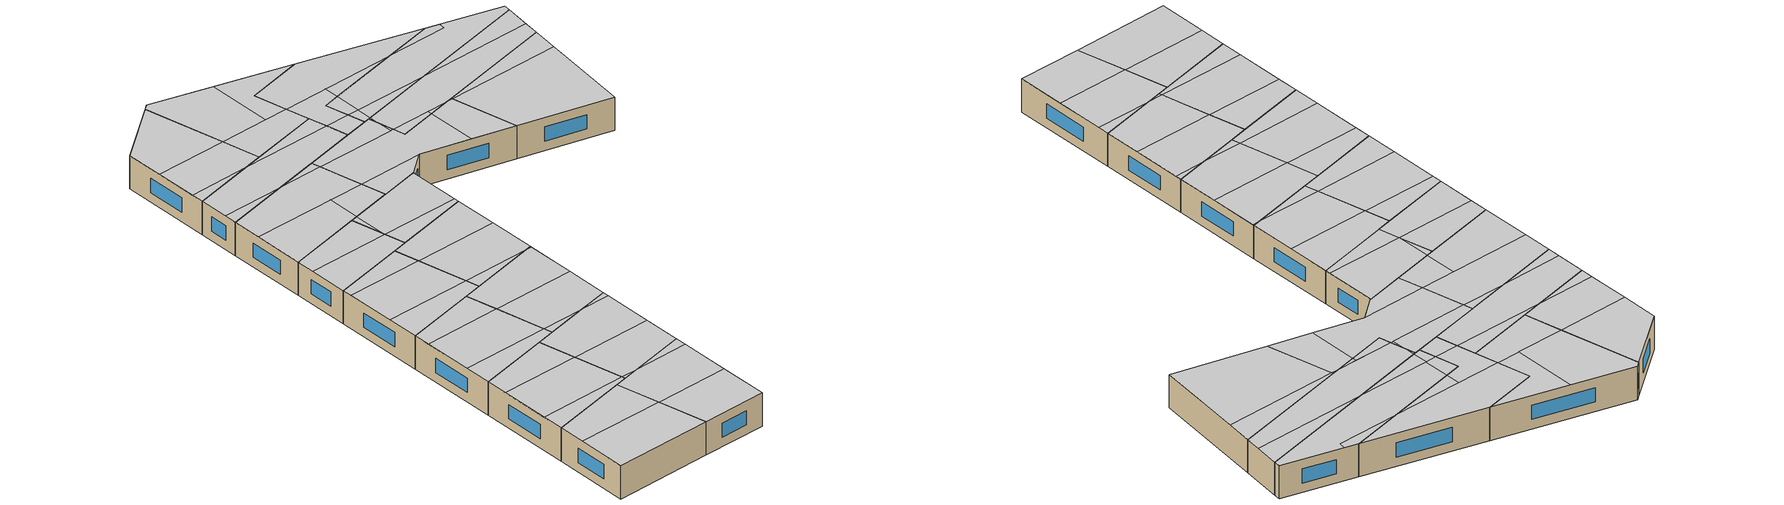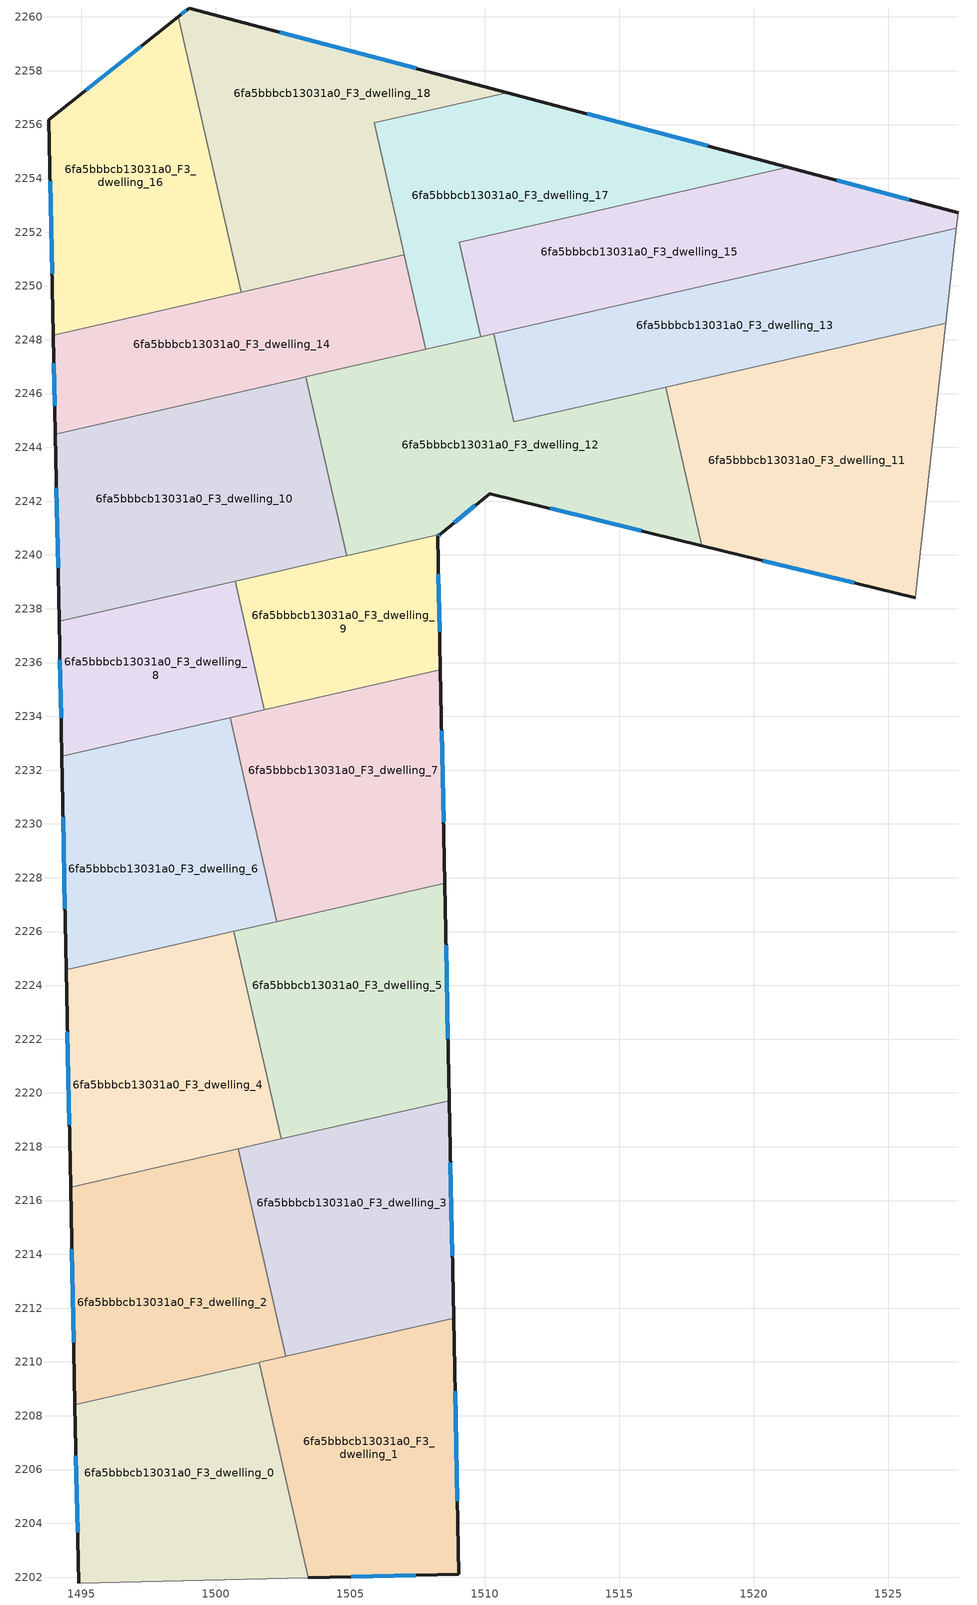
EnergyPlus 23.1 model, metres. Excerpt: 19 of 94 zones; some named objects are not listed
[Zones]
6fa5bbbcb13031a0_F3_dwelling_0
 floor to 6fa5bbbcb13031a0_F2_dwelling_0 (EU_floor_Construction): 1501.61,2209.98 1503.43,2201.97 1494.9,2201.78 1494.76,2208.42 z9
 wall outside (EU_wall_Construction): 1494.76,2208.42 1494.9,2201.78 z9:12
 wall adiabatic (EU_wall_Construction): 1494.9,2201.78 1503.43,2201.97 z9:12
 wall to 6fa5bbbcb13031a0_F3_dwelling_1 (EU_wall_Construction): 1503.43,2201.97 1501.61,2209.98 z9:12
 wall to 6fa5bbbcb13031a0_F3_dwelling_2 (EU_wall_Construction): 1501.61,2209.98 1494.76,2208.42 z9:12
 window (EU_Window_Construction): 1494.8,2206.52 1494.86,2203.68 z9.86:11.14
 ceiling to 6fa5bbbcb13031a0_F4_dwelling_0 (EU_floor_Construction): 1503.43,2201.97 1502.46,2206.22 1494.81,2206.06 1494.9,2201.78 z12
 ceiling to 6fa5bbbcb13031a0_F4_dwelling_1 (EU_floor_Construction): 1502.46,2206.22 1501.61,2209.98 1494.76,2208.42 1494.81,2206.06 z12
6fa5bbbcb13031a0_F3_dwelling_1
 floor to 6fa5bbbcb13031a0_F2_dwelling_1 (EU_floor_Construction): 1508.84,2211.63 1509.03,2202.1 1503.43,2201.97 1501.61,2209.98 z9
 wall outside (EU_wall_Construction): 1503.43,2201.97 1509.03,2202.1 1508.84,2211.63 z9:12
 wall to 6fa5bbbcb13031a0_F3_dwelling_3 (EU_wall_Construction): 1508.84,2211.63 1502.6,2210.2 z9:12
 wall to 6fa5bbbcb13031a0_F3_dwelling_2 (EU_wall_Construction): 1502.6,2210.21 1501.61,2209.98 z9:12
 window (EU_Window_Construction): 1505.03,2202.01 1507.43,2202.06 / 1508.98,2204.82 1508.9,2208.91 z9.86:11.14
 ceiling to 6fa5bbbcb13031a0_F4_dwelling_1 (EU_floor_Construction): 1508.95,2206.35 1508.86,2210.61 1503.96,2210.52 1501.61,2209.98 1502.46,2206.22 z12
 ceiling to 6fa5bbbcb13031a0_F4_dwelling_0 (EU_floor_Construction): 1509.03,2202.1 1508.95,2206.35 1502.46,2206.22 1503.43,2201.97 z12
 ceiling to 6fa5bbbcb13031a0_F4_dwelling_2 (EU_floor_Construction): 1508.86,2210.61 1508.84,2211.63 1503.96,2210.52 z12
6fa5bbbcb13031a0_F3_dwelling_10
 floor to 6fa5bbbcb13031a0_F2_dwelling_10 (EU_floor_Construction): 1503.34,2246.62 1504.86,2239.97 1504.66,2239.93 1494.17,2237.53 1494.03,2244.5 1503.15,2246.58 z9
 wall outside (EU_wall_Construction): 1494.03,2244.5 1494.17,2237.53 z9:12
 wall to 6fa5bbbcb13031a0_F3_dwelling_12 (EU_wall_Construction): 1504.86,2239.97 1503.34,2246.62 z9:12
 wall to 6fa5bbbcb13031a0_F3_dwelling_14 (EU_wall_Construction): 1503.34,2246.62 1503.15,2246.58 1494.03,2244.5 z9:12
 wall to 6fa5bbbcb13031a0_F3_dwelling_9 (EU_wall_Construction): 1500.71,2239.03 1504.66,2239.93 1504.86,2239.97 z9:12
 wall to 6fa5bbbcb13031a0_F3_dwelling_8 (EU_wall_Construction): 1494.17,2237.53 1500.71,2239.03 z9:12
 window (EU_Window_Construction): 1494.07,2242.51 1494.13,2239.52 z9.86:11.14
 ceiling to 6fa5bbbcb13031a0_F4_dwelling_10 (EU_floor_Construction): 1504.36,2242.16 1503.52,2245.84 1499.57,2245.76 1494.03,2244.5 1494.08,2241.95 z12
 ceiling adiabatic (EU_roof_Construction): 1503.52,2245.84 1503.34,2246.62 1503.15,2246.58 1499.57,2245.76 z12
 ceiling to 6fa5bbbcb13031a0_F4_dwelling_8 (EU_floor_Construction): 1501.33,2239.17 1501.27,2242.09 1494.08,2241.95 1494.17,2237.53 z12
 ceiling to 6fa5bbbcb13031a0_F4_dwelling_9 (EU_floor_Construction): 1504.86,2239.97 1504.36,2242.16 1501.27,2242.09 1501.33,2239.17 z12
6fa5bbbcb13031a0_F3_dwelling_11
 floor to 6fa5bbbcb13031a0_F2_dwelling_11 (EU_floor_Construction): 1527.13,2248.61 1526,2238.4 1518.07,2240.35 1516.72,2246.24 z9
 wall outside (EU_wall_Construction): 1518.07,2240.35 1526,2238.4 z9:12
 wall to 6fa5bbbcb13031a0_F3_dwelling_12 (EU_wall_Construction): 1516.72,2246.24 1518.07,2240.35 z9:12
 wall adiabatic (EU_wall_Construction): 1526,2238.4 1527.13,2248.61 z9:12
 wall to 6fa5bbbcb13031a0_F3_dwelling_13 (EU_wall_Construction): 1527.13,2248.61 1516.72,2246.24 z9:12
 window (EU_Window_Construction): 1520.33,2239.79 1523.73,2238.96 z9.86:11.14
 ceiling to 6fa5bbbcb13031a0_F4_dwelling_11 (EU_floor_Construction): 1526,2238.4 1526.88,2246.31 1516.75,2246.11 1518.06,2240.35 z12
 ceiling to 6fa5bbbcb13031a0_F4_dwelling_13 (EU_floor_Construction): 1526.88,2246.31 1527.13,2248.61 1516.72,2246.24 1516.75,2246.11 z12
6fa5bbbcb13031a0_F3_dwelling_12
 floor to 6fa5bbbcb13031a0_F2_dwelling_12 (EU_floor_Construction): 1516.72,2246.24 1518.07,2240.35 1510.18,2242.28 1508.34,2240.77 1504.86,2239.97 1503.34,2246.62 1510.33,2248.21 1511.07,2244.95 z9
 wall outside (EU_wall_Construction): 1508.34,2240.77 1510.18,2242.28 1518.07,2240.35 z9:12
 wall to 6fa5bbbcb13031a0_F3_dwelling_13 (EU_wall_Construction): 1516.72,2246.24 1511.07,2244.95 1510.33,2248.21 z9:12
 wall to 6fa5bbbcb13031a0_F3_dwelling_17 (EU_wall_Construction): 1509.86,2248.11 1507.81,2247.64 z9:12
 wall to 6fa5bbbcb13031a0_F3_dwelling_9 (EU_wall_Construction): 1504.86,2239.97 1508.34,2240.77 z9:12
 wall to 6fa5bbbcb13031a0_F3_dwelling_14 (EU_wall_Construction): 1507.81,2247.64 1503.34,2246.62 z9:12
 wall to 6fa5bbbcb13031a0_F3_dwelling_15 (EU_wall_Construction): 1510.33,2248.21 1509.86,2248.11 z9:12
 window (EU_Window_Construction): 1512.43,2241.73 1515.81,2240.9 / 1508.86,2241.2 1509.65,2241.85 z9.86:11.14
 ceiling to 6fa5bbbcb13031a0_F4_dwelling_12 (EU_floor_Construction): 1510.56,2245.98 1510.54,2247.29 1510.33,2248.21 1503.34,2246.62 1503.52,2245.84 z12
 ceiling to 6fa5bbbcb13031a0_F4_dwelling_10 (EU_floor_Construction): 1514.4,2241.25 1514.31,2245.69 1511.07,2244.95 1510.83,2245.99 1503.52,2245.84 1504.36,2242.16 1510.16,2242.27 1510.18,2242.28 z12
 ceiling to 6fa5bbbcb13031a0_F4_dwelling_13 (EU_floor_Construction): 1510.83,2245.99 1510.54,2247.29 1510.56,2245.98 z12; 1516.75,2246.11 1516.72,2246.24 1516.09,2246.09 z12
 ceiling to 6fa5bbbcb13031a0_F4_dwelling_11 (EU_floor_Construction): 1518.06,2240.35 1516.75,2246.11 1516.09,2246.09 1514.31,2245.69 1514.4,2241.25 z12
 ceiling to 6fa5bbbcb13031a0_F4_dwelling_9 (EU_floor_Construction): 1508.34,2240.77 1510.16,2242.27 1504.36,2242.16 1504.86,2239.97 z12
6fa5bbbcb13031a0_F3_dwelling_13
 floor to 6fa5bbbcb13031a0_F2_dwelling_13 (EU_floor_Construction): 1527.53,2252.14 1527.13,2248.61 1511.07,2244.95 1510.33,2248.21 z9
 wall adiabatic (EU_wall_Construction): 1527.13,2248.61 1527.53,2252.14 z9:12
 wall to 6fa5bbbcb13031a0_F3_dwelling_15 (EU_wall_Construction): 1527.53,2252.14 1510.33,2248.21 z9:12
 ceiling to 6fa5bbbcb13031a0_F4_dwelling_13 (EU_floor_Construction): 1527.13,2248.61 1527.28,2249.96 1517.09,2249.76 1510.52,2248.26 1510.54,2247.29 1510.83,2245.99 1516.09,2246.09 z12
 ceiling to 6fa5bbbcb13031a0_F4_dwelling_11 (EU_floor_Construction): 1516.09,2246.09 1514.3,2246.06 1514.31,2245.69 z12
 ceiling to 6fa5bbbcb13031a0_F4_dwelling_15 (EU_floor_Construction): 1527.28,2249.96 1527.53,2252.14 1517.09,2249.76 z12
 ceiling to 6fa5bbbcb13031a0_F4_dwelling_10 (EU_floor_Construction): 1514.31,2245.69 1514.3,2246.06 1510.83,2245.99 1511.07,2244.95 z12
 ceiling to 6fa5bbbcb13031a0_F4_dwelling_12 (EU_floor_Construction): 1510.54,2247.29 1510.52,2248.26 1510.33,2248.21 z12
6fa5bbbcb13031a0_F3_dwelling_14
 floor to 6fa5bbbcb13031a0_F2_dwelling_14 (EU_floor_Construction): 1507,2251.16 1507.81,2247.64 1494.03,2244.5 1493.96,2248.17 z9
 wall outside (EU_wall_Construction): 1493.96,2248.17 1494.03,2244.5 z9:12
 wall to 6fa5bbbcb13031a0_F3_dwelling_17 (EU_wall_Construction): 1507.81,2247.64 1507,2251.15 z9:12
 wall to 6fa5bbbcb13031a0_F3_dwelling_16 (EU_wall_Construction): 1500.94,2249.77 1493.96,2248.17 z9:12
 wall to 6fa5bbbcb13031a0_F3_dwelling_18 (EU_wall_Construction): 1507,2251.16 1500.94,2249.77 z9:12
 window (EU_Window_Construction): 1493.98,2247.12 1494.01,2245.55 z9.86:11.14
 ceiling to 6fa5bbbcb13031a0_F4_dwelling_14 (EU_floor_Construction): 1507.37,2249.56 1507,2251.16 1499.31,2249.4 z12
 ceiling to 6fa5bbbcb13031a0_F4_dwelling_12 (EU_floor_Construction): 1507.81,2247.64 1507.37,2249.56 1499.31,2249.4 1493.96,2248.17 1494.01,2245.65 1499.57,2245.76 z12
 ceiling to 6fa5bbbcb13031a0_F4_dwelling_10 (EU_floor_Construction): 1499.57,2245.76 1494.01,2245.65 1494.03,2244.5 z12
6fa5bbbcb13031a0_F3_dwelling_15
 floor to 6fa5bbbcb13031a0_F2_dwelling_15 (EU_floor_Construction): 1527.59,2252.73 1527.53,2252.14 1509.85,2248.11 1509.05,2251.62 1521.27,2254.41 z9
 wall outside (EU_wall_Construction): 1527.59,2252.73 1521.27,2254.41 z9:12
 wall to 6fa5bbbcb13031a0_F3_dwelling_17 (EU_wall_Construction): 1521.27,2254.41 1509.05,2251.62 1509.85,2248.11 z9:12
 wall adiabatic (EU_wall_Construction): 1527.53,2252.14 1527.59,2252.73 z9:12
 window (EU_Window_Construction): 1525.79,2253.21 1523.07,2253.93 z9.86:11.14
 ceiling to 6fa5bbbcb13031a0_F4_dwelling_15 (EU_floor_Construction): 1527.53,2252.14 1527.59,2252.73 1521.27,2254.41 1521.25,2254.41 1522.42,2254.09 1522.34,2253.5 1516.78,2253.39 1510.49,2251.95 1510.54,2249.62 1517.09,2249.76 z12
 ceiling to 6fa5bbbcb13031a0_F4_dwelling_13 (EU_floor_Construction): 1517.09,2249.76 1510.49,2249.62 1510.52,2248.26 z12
 ceiling to 6fa5bbbcb13031a0_F4_dwelling_17 (EU_floor_Construction): 1522.34,2253.5 1522.42,2254.09 1521.25,2254.41 1516.78,2253.39 z12
 ceiling to 6fa5bbbcb13031a0_F4_dwelling_14 (EU_floor_Construction): 1510.54,2249.63 1510.49,2251.95 1509.05,2251.62 1509.51,2249.6 z12
 ceiling adiabatic (EU_roof_Construction): 1510.52,2248.26 1510.49,2249.62 1509.51,2249.6 1509.85,2248.11 z12
6fa5bbbcb13031a0_F3_dwelling_16
 floor to 6fa5bbbcb13031a0_F2_dwelling_16 (EU_floor_Construction): 1498.6,2260.01 1500.94,2249.77 1493.96,2248.17 1493.79,2256.18 z9
 wall outside (EU_wall_Construction): 1498.6,2260.01 1493.79,2256.18 1493.96,2248.17 z9:12
 wall to 6fa5bbbcb13031a0_F3_dwelling_18 (EU_wall_Construction): 1500.94,2249.77 1498.6,2260.01 z9:12
 window (EU_Window_Construction): 1497.23,2258.92 1495.17,2257.27 / 1493.84,2253.89 1493.91,2250.46 z9.86:11.14
 ceiling to 6fa5bbbcb13031a0_F4_dwelling_16 (EU_floor_Construction): 1500.19,2253.05 1498.6,2260.01 1493.79,2256.18 1493.86,2252.92 z12
 ceiling to 6fa5bbbcb13031a0_F4_dwelling_14 (EU_floor_Construction): 1500.94,2249.77 1500.19,2253.05 1493.86,2252.92 1493.93,2249.29 1499.31,2249.4 z12
 ceiling adiabatic (EU_roof_Construction): 1499.31,2249.4 1493.93,2249.29 1493.96,2248.17 z12
6fa5bbbcb13031a0_F3_dwelling_17
 floor to 6fa5bbbcb13031a0_F2_dwelling_17 (EU_floor_Construction): 1521.27,2254.41 1509.05,2251.62 1509.85,2248.11 1507.81,2247.64 1505.88,2256.06 1510.82,2257.19 z9
 wall outside (EU_wall_Construction): 1521.27,2254.41 1510.82,2257.19 z9:12
 wall to 6fa5bbbcb13031a0_F3_dwelling_18 (EU_wall_Construction): 1510.82,2257.19 1505.88,2256.06 1507,2251.16 z9:12
 window (EU_Window_Construction): 1518.28,2255.2 1513.81,2256.39 z9.86:11.14
 ceiling to 6fa5bbbcb13031a0_F4_dwelling_17 (EU_floor_Construction): 1521.25,2254.41 1510.82,2257.19 1505.88,2256.06 1506.54,2253.18 1516.78,2253.39 z12
 ceiling to 6fa5bbbcb13031a0_F4_dwelling_15 (EU_floor_Construction): 1521.27,2254.41 1516.9,2255.57 1516.65,2255.64 1521.25,2254.41 z12; 1516.78,2253.39 1510.47,2253.26 1510.49,2251.95 z12
 ceiling to 6fa5bbbcb13031a0_F4_dwelling_14 (EU_floor_Construction): 1509.51,2249.6 1509.05,2251.62 1510.49,2251.95 1510.47,2253.26 1506.54,2253.18 1507.37,2249.56 z12
 ceiling adiabatic (EU_roof_Construction): 1509.85,2248.11 1509.51,2249.6 1507.37,2249.56 1507.81,2247.64 z12
 roof outside (EU_roof_Construction): 1521.27,2254.41 1510.82,2257.19 1521.25,2254.41 1516.65,2255.64 1516.9,2255.57 z12
6fa5bbbcb13031a0_F3_dwelling_18
 floor to 6fa5bbbcb13031a0_F2_dwelling_18 (EU_floor_Construction): 1510.82,2257.19 1505.88,2256.06 1507,2251.16 1500.94,2249.77 1498.6,2260.01 1499.01,2260.33 z9
 wall outside (EU_wall_Construction): 1510.82,2257.19 1499.01,2260.33 1498.6,2260.01 z9:12
 window (EU_Window_Construction): 1498.89,2260.24 1498.72,2260.1 / 1507.45,2258.09 1502.38,2259.43 z9.86:11.14
 ceiling to 6fa5bbbcb13031a0_F4_dwelling_16 (EU_floor_Construction): 1504.46,2253.14 1504.34,2258.91 1499.01,2260.33 1498.6,2260.01 1500.19,2253.05 z12
 ceiling to 6fa5bbbcb13031a0_F4_dwelling_14 (EU_floor_Construction): 1507,2251.16 1506.54,2253.18 1500.19,2253.05 1500.94,2249.77 z12
 ceiling to 6fa5bbbcb13031a0_F4_dwelling_17 (EU_floor_Construction): 1510.82,2257.19 1504.34,2258.91 1504.46,2253.14 1506.54,2253.18 1505.88,2256.06 z12
6fa5bbbcb13031a0_F3_dwelling_2
 floor to 6fa5bbbcb13031a0_F2_dwelling_2 (EU_floor_Construction): 1500.84,2217.92 1502.6,2210.21 1494.76,2208.42 1494.6,2216.5 z9
 wall outside (EU_wall_Construction): 1494.6,2216.5 1494.76,2208.42 z9:12
 wall to 6fa5bbbcb13031a0_F3_dwelling_3 (EU_wall_Construction): 1502.6,2210.21 1500.84,2217.92 z9:12
 wall to 6fa5bbbcb13031a0_F3_dwelling_4 (EU_wall_Construction): 1500.84,2217.92 1494.6,2216.5 z9:12
 window (EU_Window_Construction): 1494.64,2214.19 1494.71,2210.73 z9.86:11.14
 ceiling to 6fa5bbbcb13031a0_F4_dwelling_2 (EU_floor_Construction): 1502.53,2210.49 1501.56,2214.74 1494.64,2214.59 1494.72,2210.33 z12
 ceiling adiabatic (EU_roof_Construction): 1501.56,2214.74 1500.84,2217.92 1494.6,2216.5 1494.64,2214.59 z12
 ceiling to 6fa5bbbcb13031a0_F4_dwelling_1 (EU_floor_Construction): 1502.6,2210.21 1502.53,2210.49 1494.72,2210.33 1494.76,2208.42 z12
6fa5bbbcb13031a0_F3_dwelling_3
 floor to 6fa5bbbcb13031a0_F2_dwelling_3 (EU_floor_Construction): 1508.67,2219.71 1508.84,2211.63 1502.6,2210.21 1500.84,2217.92 z9
 wall outside (EU_wall_Construction): 1508.84,2211.63 1508.67,2219.71 z9:12
 wall to 6fa5bbbcb13031a0_F3_dwelling_5 (EU_wall_Construction): 1508.67,2219.71 1502.44,2218.29 z9:12
 wall to 6fa5bbbcb13031a0_F3_dwelling_4 (EU_wall_Construction): 1502.43,2218.29 1500.84,2217.92 z9:12
 window (EU_Window_Construction): 1508.79,2213.94 1508.72,2217.4 z9.86:11.14
 ceiling adiabatic (EU_roof_Construction): 1508.77,2214.88 1508.69,2219.15 1505.95,2219.09 1500.84,2217.92 1501.56,2214.74 z12
 ceiling to 6fa5bbbcb13031a0_F4_dwelling_4 (EU_floor_Construction): 1508.69,2219.15 1508.67,2219.71 1505.95,2219.09 z12
 ceiling to 6fa5bbbcb13031a0_F4_dwelling_2 (EU_floor_Construction): 1508.84,2211.63 1508.77,2214.88 1501.56,2214.74 1502.53,2210.49 1503.96,2210.52 z12
 ceiling to 6fa5bbbcb13031a0_F4_dwelling_1 (EU_floor_Construction): 1503.96,2210.52 1502.53,2210.49 1502.6,2210.21 z12
6fa5bbbcb13031a0_F3_dwelling_4
 floor to 6fa5bbbcb13031a0_F2_dwelling_4 (EU_floor_Construction): 1500.67,2226.01 1502.43,2218.29 1494.6,2216.5 1494.43,2224.58 z9
 wall outside (EU_wall_Construction): 1494.43,2224.58 1494.6,2216.5 z9:12
 wall to 6fa5bbbcb13031a0_F3_dwelling_5 (EU_wall_Construction): 1502.43,2218.29 1500.67,2226.01 z9:12
 wall to 6fa5bbbcb13031a0_F3_dwelling_6 (EU_wall_Construction): 1500.67,2226.01 1494.43,2224.58 z9:12
 window (EU_Window_Construction): 1494.48,2222.27 1494.55,2218.81 z9.86:11.14
 ceiling to 6fa5bbbcb13031a0_F4_dwelling_4 (EU_floor_Construction): 1502.27,2219.02 1501.3,2223.27 1494.46,2223.13 1494.55,2218.86 z12
 ceiling to 6fa5bbbcb13031a0_F4_dwelling_5 (EU_floor_Construction): 1501.3,2223.27 1500.67,2226.01 1494.43,2224.58 1494.46,2223.13 z12
 ceiling to 6fa5bbbcb13031a0_F4_dwelling_3 (EU_floor_Construction): 1502.43,2218.29 1502.27,2219.02 1494.55,2218.86 1494.6,2216.5 z12
6fa5bbbcb13031a0_F3_dwelling_5
 floor to 6fa5bbbcb13031a0_F2_dwelling_5 (EU_floor_Construction): 1508.51,2227.8 1508.67,2219.71 1502.43,2218.29 1500.67,2226.01 z9
 wall outside (EU_wall_Construction): 1508.67,2219.71 1508.51,2227.8 z9:12
 wall to 6fa5bbbcb13031a0_F3_dwelling_7 (EU_wall_Construction): 1508.51,2227.8 1502.26,2226.37 z9:12
 wall to 6fa5bbbcb13031a0_F3_dwelling_6 (EU_wall_Construction): 1502.26,2226.37 1500.67,2226.01 z9:12
 window (EU_Window_Construction): 1508.63,2222.02 1508.56,2225.49 z9.86:11.14
 ceiling to 6fa5bbbcb13031a0_F4_dwelling_5 (EU_floor_Construction): 1508.6,2223.41 1508.51,2227.68 1507.96,2227.67 1500.67,2226.01 1501.3,2223.27 z12
 ceiling to 6fa5bbbcb13031a0_F4_dwelling_4 (EU_floor_Construction): 1508.67,2219.71 1508.6,2223.41 1501.3,2223.27 1502.27,2219.02 1505.95,2219.09 z12
 ceiling to 6fa5bbbcb13031a0_F4_dwelling_6 (EU_floor_Construction): 1508.51,2227.68 1508.51,2227.8 1507.96,2227.67 z12
 ceiling to 6fa5bbbcb13031a0_F4_dwelling_3 (EU_floor_Construction): 1505.95,2219.09 1502.27,2219.02 1502.43,2218.29 z12
6fa5bbbcb13031a0_F3_dwelling_6
 floor to 6fa5bbbcb13031a0_F2_dwelling_6 (EU_floor_Construction): 1500.53,2233.95 1502.26,2226.37 1494.43,2224.58 1494.27,2232.52 z9
 wall outside (EU_wall_Construction): 1494.27,2232.52 1494.43,2224.58 z9:12
 wall to 6fa5bbbcb13031a0_F3_dwelling_7 (EU_wall_Construction): 1502.26,2226.37 1500.53,2233.95 z9:12
 wall to 6fa5bbbcb13031a0_F3_dwelling_8 (EU_wall_Construction): 1500.53,2233.95 1494.27,2232.52 z9:12
 window (EU_Window_Construction): 1494.32,2230.25 1494.39,2226.85 z9.86:11.14
 ceiling to 6fa5bbbcb13031a0_F4_dwelling_6 (EU_floor_Construction): 1501.99,2227.55 1501.02,2231.8 1494.29,2231.66 1494.38,2227.39 z12
 ceiling to 6fa5bbbcb13031a0_F4_dwelling_5 (EU_floor_Construction): 1502.26,2226.37 1501.99,2227.55 1494.38,2227.39 1494.43,2224.58 z12
 ceiling to 6fa5bbbcb13031a0_F4_dwelling_7 (EU_floor_Construction): 1501.02,2231.8 1500.53,2233.95 1494.27,2232.52 1494.29,2231.66 z12
6fa5bbbcb13031a0_F3_dwelling_7
 floor to 6fa5bbbcb13031a0_F2_dwelling_7 (EU_floor_Construction): 1508.35,2235.74 1508.51,2227.8 1502.26,2226.37 1500.53,2233.95 z9
 wall outside (EU_wall_Construction): 1508.51,2227.8 1508.35,2235.74 z9:12
 wall to 6fa5bbbcb13031a0_F3_dwelling_9 (EU_wall_Construction): 1508.35,2235.74 1501.81,2234.24 z9:12
 wall to 6fa5bbbcb13031a0_F3_dwelling_8 (EU_wall_Construction): 1501.81,2234.24 1500.53,2233.95 z9:12
 window (EU_Window_Construction): 1508.46,2230.06 1508.39,2233.47 z9.86:11.14
 ceiling to 6fa5bbbcb13031a0_F4_dwelling_7 (EU_floor_Construction): 1508.42,2231.95 1508.35,2235.74 1500.53,2233.95 1501.02,2231.8 z12
 ceiling to 6fa5bbbcb13031a0_F4_dwelling_6 (EU_floor_Construction): 1508.51,2227.8 1508.42,2231.95 1501.02,2231.8 1501.99,2227.55 1507.96,2227.67 z12
 ceiling to 6fa5bbbcb13031a0_F4_dwelling_5 (EU_floor_Construction): 1507.96,2227.67 1501.99,2227.55 1502.26,2226.37 z12
6fa5bbbcb13031a0_F3_dwelling_8
 floor to 6fa5bbbcb13031a0_F2_dwelling_8 (EU_floor_Construction): 1500.71,2239.03 1501.81,2234.24 1494.27,2232.52 1494.17,2237.53 z9
 wall outside (EU_wall_Construction): 1494.17,2237.53 1494.27,2232.52 z9:12
 wall to 6fa5bbbcb13031a0_F3_dwelling_9 (EU_wall_Construction): 1501.81,2234.24 1500.71,2239.03 z9:12
 window (EU_Window_Construction): 1494.2,2236.1 1494.24,2233.95 z9.86:11.14
 ceiling to 6fa5bbbcb13031a0_F4_dwelling_8 (EU_floor_Construction): 1501.39,2236.07 1500.71,2239.03 1494.17,2237.53 1494.21,2235.93 z12
 ceiling to 6fa5bbbcb13031a0_F4_dwelling_7 (EU_floor_Construction): 1501.81,2234.24 1501.39,2236.07 1494.21,2235.93 1494.27,2232.52 z12
6fa5bbbcb13031a0_F3_dwelling_9
 floor to 6fa5bbbcb13031a0_F2_dwelling_9 (EU_floor_Construction): 1508.34,2240.77 1508.25,2240.69 1508.35,2235.74 1501.81,2234.24 1500.71,2239.03 z9
 wall outside (EU_wall_Construction): 1508.35,2235.74 1508.25,2240.69 1508.34,2240.77 z9:12
 window (EU_Window_Construction): 1508.27,2240.71 1508.31,2240.75 / 1508.32,2237.15 1508.27,2239.28 z9.86:11.14
 ceiling to 6fa5bbbcb13031a0_F4_dwelling_9 (EU_floor_Construction): 1508.34,2236.21 1508.25,2240.69 1508.34,2240.77 1501.33,2239.17 1501.4,2236.08 z12
 ceiling to 6fa5bbbcb13031a0_F4_dwelling_7 (EU_floor_Construction): 1508.35,2235.74 1508.34,2236.21 1501.39,2236.07 1501.81,2234.24 z12
 ceiling to 6fa5bbbcb13031a0_F4_dwelling_8 (EU_floor_Construction): 1501.4,2236.08 1501.33,2239.17 1500.71,2239.03 z12
[Building]
EU S2 Campaign: North Axis=0; Terrain=City; Solar Distribution=FullExterior
[Site:Location]
Helsinki-Vantaa.AP: Latitude=60.317; Longitude=24.963; Time Zone=2; Elevation=54.6
[SizingPeriod:WeatherFileDays]
AnnualSizingPeriod: Begin Month=1; Begin Day of Month=1; End Month=12; End Day of Month=31; Day of Week for Start Day=Monday; Use Weather File Daylight Saving Period=No; Use Weather File Rain and Snow Indicators=No
[MATERIAL]
EU_InternalMass_Material: Roughness=MediumRough; Thickness=0.1; Conductivity=1; Density=1800; Specific Heat=900; Thermal Absorptance=0.9; Solar Absorptance=0.7; Visible Absorptance=0.7
[MATERIAL:NOMASS] Roughness=MediumRough; Thermal Absorptance=0.9; Solar Absorptance=0.7; Visible Absorptance=0.7
Name | Thermal Resistance
EU_wall_NoMass | 1.10183
EU_roof_NoMass; EU_floor_NoMass | 1.70606
[WINDOWMATERIAL:SIMPLEGLAZINGSYSTEM]
EU_Window_SimpleGlazing: UFactor=3.11035; Solar Heat Gain Coefficient=0.8; Visible Transmittance=0.8
[CONSTRUCTION]
EU_wall_Construction: EU_wall_NoMass
EU_roof_Construction: EU_roof_NoMass
EU_floor_Construction: EU_floor_NoMass
EU_Window_Construction: EU_Window_SimpleGlazing
EU_InternalMass_Construction: EU_InternalMass_Material
[ZONE] Type=1; Multiplier=1; Ceiling Height=autocalculate; Floor Area=autocalculate; Part of Total Floor Area=Yes
Name | Volume
6fa5bbbcb13031a0_F3_dwelling_0 | 171.475
6fa5bbbcb13031a0_F3_dwelling_1; 6fa5bbbcb13031a0_F3_dwelling_16 | 171.489
6fa5bbbcb13031a0_F3_dwelling_10 | 209.736
6fa5bbbcb13031a0_F3_dwelling_11 | 221.567
6fa5bbbcb13031a0_F3_dwelling_12 | 219.722
6fa5bbbcb13031a0_F3_dwelling_13 | 171.511
6fa5bbbcb13031a0_F3_dwelling_14 | 148.781
6fa5bbbcb13031a0_F3_dwelling_15 | 171.483
6fa5bbbcb13031a0_F3_dwelling_17 | 171.484
6fa5bbbcb13031a0_F3_dwelling_18 | 194.187
6fa5bbbcb13031a0_F3_dwelling_2 | 171.497
6fa5bbbcb13031a0_F3_dwelling_3 | 171.502
6fa5bbbcb13031a0_F3_dwelling_4 | 171.473
6fa5bbbcb13031a0_F3_dwelling_5 | 171.477
6fa5bbbcb13031a0_F3_dwelling_6 | 168.4
6fa5bbbcb13031a0_F3_dwelling_7 | 168.394
6fa5bbbcb13031a0_F3_dwelling_8 | 106.294
6fa5bbbcb13031a0_F3_dwelling_9 | 106.289
[INTERNALMASS] Construction=EU_InternalMass_Construction
Name | Zone or ZoneList | Surface Area
6fa5bbbcb13031a0_F3_dwelling_0_EU_InternalMass | 6fa5bbbcb13031a0_F3_dwelling_0 | 57.157
6fa5bbbcb13031a0_F3_dwelling_1_EU_InternalMass | 6fa5bbbcb13031a0_F3_dwelling_1 | 57.1641
6fa5bbbcb13031a0_F3_dwelling_2_EU_InternalMass | 6fa5bbbcb13031a0_F3_dwelling_2 | 57.1657
6fa5bbbcb13031a0_F3_dwelling_3_EU_InternalMass | 6fa5bbbcb13031a0_F3_dwelling_3 | 57.1694
6fa5bbbcb13031a0_F3_dwelling_4_EU_InternalMass | 6fa5bbbcb13031a0_F3_dwelling_4 | 57.1559
6fa5bbbcb13031a0_F3_dwelling_5_EU_InternalMass | 6fa5bbbcb13031a0_F3_dwelling_5 | 57.1566
6fa5bbbcb13031a0_F3_dwelling_6_EU_InternalMass | 6fa5bbbcb13031a0_F3_dwelling_6 | 56.1335
6fa5bbbcb13031a0_F3_dwelling_7_EU_InternalMass | 6fa5bbbcb13031a0_F3_dwelling_7 | 56.1311
6fa5bbbcb13031a0_F3_dwelling_8_EU_InternalMass | 6fa5bbbcb13031a0_F3_dwelling_8 | 35.4298
6fa5bbbcb13031a0_F3_dwelling_9_EU_InternalMass | 6fa5bbbcb13031a0_F3_dwelling_9 | 35.4302
6fa5bbbcb13031a0_F3_dwelling_10_EU_InternalMass | 6fa5bbbcb13031a0_F3_dwelling_10 | 69.9133
6fa5bbbcb13031a0_F3_dwelling_11_EU_InternalMass | 6fa5bbbcb13031a0_F3_dwelling_11 | 73.8579
6fa5bbbcb13031a0_F3_dwelling_12_EU_InternalMass | 6fa5bbbcb13031a0_F3_dwelling_12 | 73.2445
6fa5bbbcb13031a0_F3_dwelling_13_EU_InternalMass | 6fa5bbbcb13031a0_F3_dwelling_13 | 57.1706
6fa5bbbcb13031a0_F3_dwelling_14_EU_InternalMass | 6fa5bbbcb13031a0_F3_dwelling_14 | 49.5892
6fa5bbbcb13031a0_F3_dwelling_15_EU_InternalMass | 6fa5bbbcb13031a0_F3_dwelling_15 | 57.1594
6fa5bbbcb13031a0_F3_dwelling_16_EU_InternalMass | 6fa5bbbcb13031a0_F3_dwelling_16 | 57.1629
6fa5bbbcb13031a0_F3_dwelling_17_EU_InternalMass | 6fa5bbbcb13031a0_F3_dwelling_17 | 57.1611
6fa5bbbcb13031a0_F3_dwelling_18_EU_InternalMass | 6fa5bbbcb13031a0_F3_dwelling_18 | 64.7305
[OTHEREQUIPMENT] Fuel Type=Electricity; Design Level Calculation Method=Watts/Area; Power per Zone Floor Area=1; Fraction Latent=0; Fraction Radiant=0; Fraction Lost=0; Carbon Dioxide Generation Rate=0; EndUse Subcategory=EU_Step8_InternalGains
Name | Zone or ZoneList or Space or SpaceList | Schedule
EU_Step8_InternalGain_6fa5bbbcb13031a0_F3_dwelling_0_f000 | 6fa5bbbcb13031a0_F3_dwelling_0 | EU_Step8_GainSchedule_6fa5bbbcb13031a0_F3_dwelling_0_f000
EU_Step8_InternalGain_6fa5bbbcb13031a0_F3_dwelling_1_f000 | 6fa5bbbcb13031a0_F3_dwelling_1 | EU_Step8_GainSchedule_6fa5bbbcb13031a0_F3_dwelling_1_f000
EU_Step8_InternalGain_6fa5bbbcb13031a0_F3_dwelling_2_f000 | 6fa5bbbcb13031a0_F3_dwelling_2 | EU_Step8_GainSchedule_6fa5bbbcb13031a0_F3_dwelling_2_f000
EU_Step8_InternalGain_6fa5bbbcb13031a0_F3_dwelling_3_f000 | 6fa5bbbcb13031a0_F3_dwelling_3 | EU_Step8_GainSchedule_6fa5bbbcb13031a0_F3_dwelling_3_f000
EU_Step8_InternalGain_6fa5bbbcb13031a0_F3_dwelling_4_f000 | 6fa5bbbcb13031a0_F3_dwelling_4 | EU_Step8_GainSchedule_6fa5bbbcb13031a0_F3_dwelling_4_f000
EU_Step8_InternalGain_6fa5bbbcb13031a0_F3_dwelling_5_f000 | 6fa5bbbcb13031a0_F3_dwelling_5 | EU_Step8_GainSchedule_6fa5bbbcb13031a0_F3_dwelling_5_f000
EU_Step8_InternalGain_6fa5bbbcb13031a0_F3_dwelling_6_f000 | 6fa5bbbcb13031a0_F3_dwelling_6 | EU_Step8_GainSchedule_6fa5bbbcb13031a0_F3_dwelling_6_f000
EU_Step8_InternalGain_6fa5bbbcb13031a0_F3_dwelling_7_f000 | 6fa5bbbcb13031a0_F3_dwelling_7 | EU_Step8_GainSchedule_6fa5bbbcb13031a0_F3_dwelling_7_f000
EU_Step8_InternalGain_6fa5bbbcb13031a0_F3_dwelling_8_f000 | 6fa5bbbcb13031a0_F3_dwelling_8 | EU_Step8_GainSchedule_6fa5bbbcb13031a0_F3_dwelling_8_f000
EU_Step8_InternalGain_6fa5bbbcb13031a0_F3_dwelling_9_f000 | 6fa5bbbcb13031a0_F3_dwelling_9 | EU_Step8_GainSchedule_6fa5bbbcb13031a0_F3_dwelling_9_f000
EU_Step8_InternalGain_6fa5bbbcb13031a0_F3_dwelling_10_f000 | 6fa5bbbcb13031a0_F3_dwelling_10 | EU_Step8_GainSchedule_6fa5bbbcb13031a0_F3_dwelling_10_f000
EU_Step8_InternalGain_6fa5bbbcb13031a0_F3_dwelling_11_f000 | 6fa5bbbcb13031a0_F3_dwelling_11 | EU_Step8_GainSchedule_6fa5bbbcb13031a0_F3_dwelling_11_f000
EU_Step8_InternalGain_6fa5bbbcb13031a0_F3_dwelling_12_f000 | 6fa5bbbcb13031a0_F3_dwelling_12 | EU_Step8_GainSchedule_6fa5bbbcb13031a0_F3_dwelling_12_f000
EU_Step8_InternalGain_6fa5bbbcb13031a0_F3_dwelling_13_f000 | 6fa5bbbcb13031a0_F3_dwelling_13 | EU_Step8_GainSchedule_6fa5bbbcb13031a0_F3_dwelling_13_f000
EU_Step8_InternalGain_6fa5bbbcb13031a0_F3_dwelling_14_f000 | 6fa5bbbcb13031a0_F3_dwelling_14 | EU_Step8_GainSchedule_6fa5bbbcb13031a0_F3_dwelling_14_f000
EU_Step8_InternalGain_6fa5bbbcb13031a0_F3_dwelling_15_f000 | 6fa5bbbcb13031a0_F3_dwelling_15 | EU_Step8_GainSchedule_6fa5bbbcb13031a0_F3_dwelling_15_f000
EU_Step8_InternalGain_6fa5bbbcb13031a0_F3_dwelling_16_f000 | 6fa5bbbcb13031a0_F3_dwelling_16 | EU_Step8_GainSchedule_6fa5bbbcb13031a0_F3_dwelling_16_f000
EU_Step8_InternalGain_6fa5bbbcb13031a0_F3_dwelling_17_f000 | 6fa5bbbcb13031a0_F3_dwelling_17 | EU_Step8_GainSchedule_6fa5bbbcb13031a0_F3_dwelling_17_f000
EU_Step8_InternalGain_6fa5bbbcb13031a0_F3_dwelling_18_f000 | 6fa5bbbcb13031a0_F3_dwelling_18 | EU_Step8_GainSchedule_6fa5bbbcb13031a0_F3_dwelling_18_f000
[ZONEVENTILATION:DESIGNFLOWRATE] Schedule=EU_AlwaysOn; Design Flow Rate Calculation Method=AirChanges/Hour; Air Changes per Hour=0.756316; Ventilation Type=Natural; Fan Pressure Rise=0; Fan Total Efficiency=1; Constant Term Coefficient=1; Temperature Term Coefficient=0; Velocity Term Coefficient=0; Velocity Squared Term Coefficient=0; Minimum Indoor Temperature=-100; Maximum Indoor Temperature=100; Delta Temperature=-100; Minimum Outdoor Temperature=-100; Maximum Outdoor Temperature=100; Maximum Wind Speed=40
Name | Zone or ZoneList or Space or SpaceList
EU_ConstantAir_6fa5bbbcb13031a0_F3_dwelling_0 | 6fa5bbbcb13031a0_F3_dwelling_0
EU_ConstantAir_6fa5bbbcb13031a0_F3_dwelling_1 | 6fa5bbbcb13031a0_F3_dwelling_1
EU_ConstantAir_6fa5bbbcb13031a0_F3_dwelling_2 | 6fa5bbbcb13031a0_F3_dwelling_2
EU_ConstantAir_6fa5bbbcb13031a0_F3_dwelling_3 | 6fa5bbbcb13031a0_F3_dwelling_3
EU_ConstantAir_6fa5bbbcb13031a0_F3_dwelling_4 | 6fa5bbbcb13031a0_F3_dwelling_4
EU_ConstantAir_6fa5bbbcb13031a0_F3_dwelling_5 | 6fa5bbbcb13031a0_F3_dwelling_5
EU_ConstantAir_6fa5bbbcb13031a0_F3_dwelling_6 | 6fa5bbbcb13031a0_F3_dwelling_6
EU_ConstantAir_6fa5bbbcb13031a0_F3_dwelling_7 | 6fa5bbbcb13031a0_F3_dwelling_7
EU_ConstantAir_6fa5bbbcb13031a0_F3_dwelling_8 | 6fa5bbbcb13031a0_F3_dwelling_8
EU_ConstantAir_6fa5bbbcb13031a0_F3_dwelling_9 | 6fa5bbbcb13031a0_F3_dwelling_9
EU_ConstantAir_6fa5bbbcb13031a0_F3_dwelling_10 | 6fa5bbbcb13031a0_F3_dwelling_10
EU_ConstantAir_6fa5bbbcb13031a0_F3_dwelling_11 | 6fa5bbbcb13031a0_F3_dwelling_11
EU_ConstantAir_6fa5bbbcb13031a0_F3_dwelling_12 | 6fa5bbbcb13031a0_F3_dwelling_12
EU_ConstantAir_6fa5bbbcb13031a0_F3_dwelling_13 | 6fa5bbbcb13031a0_F3_dwelling_13
EU_ConstantAir_6fa5bbbcb13031a0_F3_dwelling_14 | 6fa5bbbcb13031a0_F3_dwelling_14
EU_ConstantAir_6fa5bbbcb13031a0_F3_dwelling_15 | 6fa5bbbcb13031a0_F3_dwelling_15
EU_ConstantAir_6fa5bbbcb13031a0_F3_dwelling_16 | 6fa5bbbcb13031a0_F3_dwelling_16
EU_ConstantAir_6fa5bbbcb13031a0_F3_dwelling_17 | 6fa5bbbcb13031a0_F3_dwelling_17
EU_ConstantAir_6fa5bbbcb13031a0_F3_dwelling_18 | 6fa5bbbcb13031a0_F3_dwelling_18
[HVACTEMPLATE:ZONE:IDEALLOADSAIRSYSTEM] System Availability Schedule=EU_AlwaysOn; Maximum Heating Supply Air Temperature=50; Minimum Cooling Supply Air Temperature=13; Maximum Heating Supply Air Humidity Ratio=0.0156; Minimum Cooling Supply Air Humidity Ratio=0.0077; Heating Limit=NoLimit; Cooling Limit=NoLimit; Heating Availability Schedule=EU_AlwaysOn; Cooling Availability Schedule=EU_CoolingOff; Dehumidification Control Type=ConstantSensibleHeatRatio; Cooling Sensible Heat Ratio=0.7; Dehumidification Setpoint=60; Humidification Control Type=None; Humidification Setpoint=30; Outdoor Air Method=None; Outdoor Air Flow Rate per Person=0.00944; Outdoor Air Flow Rate per Zone Floor Area=0; Outdoor Air Flow Rate per Zone=0; Demand Controlled Ventilation Type=None; Outdoor Air Economizer Type=NoEconomizer; Heat Recovery Type=None; Sensible Heat Recovery Effectiveness=0.7; Latent Heat Recovery Effectiveness=0.65
Name | Template Thermostat
6fa5bbbcb13031a0_F3_dwelling_0 | EU_HeatOnly_6fa5bbbcb13031a0_F3_dwelling_0
6fa5bbbcb13031a0_F3_dwelling_1 | EU_HeatOnly_6fa5bbbcb13031a0_F3_dwelling_1
6fa5bbbcb13031a0_F3_dwelling_2 | EU_HeatOnly_6fa5bbbcb13031a0_F3_dwelling_2
6fa5bbbcb13031a0_F3_dwelling_3 | EU_HeatOnly_6fa5bbbcb13031a0_F3_dwelling_3
6fa5bbbcb13031a0_F3_dwelling_4 | EU_HeatOnly_6fa5bbbcb13031a0_F3_dwelling_4
6fa5bbbcb13031a0_F3_dwelling_5 | EU_HeatOnly_6fa5bbbcb13031a0_F3_dwelling_5
6fa5bbbcb13031a0_F3_dwelling_6 | EU_HeatOnly_6fa5bbbcb13031a0_F3_dwelling_6
6fa5bbbcb13031a0_F3_dwelling_7 | EU_HeatOnly_6fa5bbbcb13031a0_F3_dwelling_7
6fa5bbbcb13031a0_F3_dwelling_8 | EU_HeatOnly_6fa5bbbcb13031a0_F3_dwelling_8
6fa5bbbcb13031a0_F3_dwelling_9 | EU_HeatOnly_6fa5bbbcb13031a0_F3_dwelling_9
6fa5bbbcb13031a0_F3_dwelling_10 | EU_HeatOnly_6fa5bbbcb13031a0_F3_dwelling_10
6fa5bbbcb13031a0_F3_dwelling_11 | EU_HeatOnly_6fa5bbbcb13031a0_F3_dwelling_11
6fa5bbbcb13031a0_F3_dwelling_12 | EU_HeatOnly_6fa5bbbcb13031a0_F3_dwelling_12
6fa5bbbcb13031a0_F3_dwelling_13 | EU_HeatOnly_6fa5bbbcb13031a0_F3_dwelling_13
6fa5bbbcb13031a0_F3_dwelling_14 | EU_HeatOnly_6fa5bbbcb13031a0_F3_dwelling_14
6fa5bbbcb13031a0_F3_dwelling_15 | EU_HeatOnly_6fa5bbbcb13031a0_F3_dwelling_15
6fa5bbbcb13031a0_F3_dwelling_16 | EU_HeatOnly_6fa5bbbcb13031a0_F3_dwelling_16
6fa5bbbcb13031a0_F3_dwelling_17 | EU_HeatOnly_6fa5bbbcb13031a0_F3_dwelling_17
6fa5bbbcb13031a0_F3_dwelling_18 | EU_HeatOnly_6fa5bbbcb13031a0_F3_dwelling_18
[SIZING:ZONE] Zone Cooling Design Supply Air Temperature Input Method=SupplyAirTemperature; Zone Cooling Design Supply Air Temperature=13; Zone Heating Design Supply Air Temperature Input Method=SupplyAirTemperature; Zone Heating Design Supply Air Temperature=50; Zone Cooling Design Supply Air Humidity Ratio=0.008; Zone Heating Design Supply Air Humidity Ratio=0.008; Cooling Design Air Flow Method=DesignDay; Cooling Design Air Flow Rate=0; Cooling Minimum Air Flow per Zone Floor Area=0.000762; Cooling Minimum Air Flow=0; Cooling Minimum Air Flow Fraction=0.2; Heating Design Air Flow Method=DesignDay; Heating Design Air Flow Rate=0; Heating Maximum Air Flow per Zone Floor Area=0.002032; Heating Maximum Air Flow=0.141576; Heating Maximum Air Flow Fraction=0.3; Account for Dedicated Outdoor Air System=No; Dedicated Outdoor Air System Control Strategy=NeutralSupplyAir; Dedicated Outdoor Air Low Setpoint Temperature for Design=autosize; Dedicated Outdoor Air High Setpoint Temperature for Design=autosize; Zone Load Sizing Method=Sensible Load Only No Latent Load; Zone Latent Cooling Design Supply Air Humidity Ratio Input Method=HumidityRatioDifference; Zone Cooling Design Supply Air Humidity Ratio Difference=0.005; Zone Latent Heating Design Supply Air Humidity Ratio Input Method=HumidityRatioDifference; Zone Humidification Design Supply Air Humidity Ratio Difference=0.005
6fa5bbbcb13031a0_F3_dwelling_0; 6fa5bbbcb13031a0_F3_dwelling_1; 6fa5bbbcb13031a0_F3_dwelling_2; 6fa5bbbcb13031a0_F3_dwelling_3; 6fa5bbbcb13031a0_F3_dwelling_4; 6fa5bbbcb13031a0_F3_dwelling_5; 6fa5bbbcb13031a0_F3_dwelling_6; 6fa5bbbcb13031a0_F3_dwelling_7; 6fa5bbbcb13031a0_F3_dwelling_8; 6fa5bbbcb13031a0_F3_dwelling_9; 6fa5bbbcb13031a0_F3_dwelling_10; 6fa5bbbcb13031a0_F3_dwelling_11; 6fa5bbbcb13031a0_F3_dwelling_12; 6fa5bbbcb13031a0_F3_dwelling_13; 6fa5bbbcb13031a0_F3_dwelling_14; 6fa5bbbcb13031a0_F3_dwelling_15; 6fa5bbbcb13031a0_F3_dwelling_16; 6fa5bbbcb13031a0_F3_dwelling_17; 6fa5bbbcb13031a0_F3_dwelling_18
[SCHEDULE:CONSTANT]
Name | Hourly Value
EU_AlwaysOn | 1
EU_CoolingOff | 0
[SCHEDULE:FILE] Column Number=1; Rows to Skip at Top=0; Number of Hours of Data=8760; Column Separator=Comma; Interpolate to Timestep=No; Minutes per Item=60; Adjust Schedule for Daylight Savings=Yes
Name | File
EU_Step8_GainSchedule_6fa5bbbcb13031a0_F3_dwelling_0_f000 | ../../schedules/6fa5bbbcb13031a0/6fa5bbbcb13031a0_F3_dwelling_0_f000_gain.csv
EU_Step8_GainSchedule_6fa5bbbcb13031a0_F3_dwelling_1_f000 | ../../schedules/6fa5bbbcb13031a0/6fa5bbbcb13031a0_F3_dwelling_1_f000_gain.csv
EU_Step8_GainSchedule_6fa5bbbcb13031a0_F3_dwelling_2_f000 | ../../schedules/6fa5bbbcb13031a0/6fa5bbbcb13031a0_F3_dwelling_2_f000_gain.csv
EU_Step8_GainSchedule_6fa5bbbcb13031a0_F3_dwelling_3_f000 | ../../schedules/6fa5bbbcb13031a0/6fa5bbbcb13031a0_F3_dwelling_3_f000_gain.csv
EU_Step8_GainSchedule_6fa5bbbcb13031a0_F3_dwelling_4_f000 | ../../schedules/6fa5bbbcb13031a0/6fa5bbbcb13031a0_F3_dwelling_4_f000_gain.csv
EU_Step8_GainSchedule_6fa5bbbcb13031a0_F3_dwelling_5_f000 | ../../schedules/6fa5bbbcb13031a0/6fa5bbbcb13031a0_F3_dwelling_5_f000_gain.csv
EU_Step8_GainSchedule_6fa5bbbcb13031a0_F3_dwelling_6_f000 | ../../schedules/6fa5bbbcb13031a0/6fa5bbbcb13031a0_F3_dwelling_6_f000_gain.csv
EU_Step8_GainSchedule_6fa5bbbcb13031a0_F3_dwelling_7_f000 | ../../schedules/6fa5bbbcb13031a0/6fa5bbbcb13031a0_F3_dwelling_7_f000_gain.csv
EU_Step8_GainSchedule_6fa5bbbcb13031a0_F3_dwelling_8_f000 | ../../schedules/6fa5bbbcb13031a0/6fa5bbbcb13031a0_F3_dwelling_8_f000_gain.csv
EU_Step8_GainSchedule_6fa5bbbcb13031a0_F3_dwelling_9_f000 | ../../schedules/6fa5bbbcb13031a0/6fa5bbbcb13031a0_F3_dwelling_9_f000_gain.csv
EU_Step8_GainSchedule_6fa5bbbcb13031a0_F3_dwelling_10_f000 | ../../schedules/6fa5bbbcb13031a0/6fa5bbbcb13031a0_F3_dwelling_10_f000_gain.csv
EU_Step8_GainSchedule_6fa5bbbcb13031a0_F3_dwelling_11_f000 | ../../schedules/6fa5bbbcb13031a0/6fa5bbbcb13031a0_F3_dwelling_11_f000_gain.csv
EU_Step8_GainSchedule_6fa5bbbcb13031a0_F3_dwelling_12_f000 | ../../schedules/6fa5bbbcb13031a0/6fa5bbbcb13031a0_F3_dwelling_12_f000_gain.csv
EU_Step8_GainSchedule_6fa5bbbcb13031a0_F3_dwelling_13_f000 | ../../schedules/6fa5bbbcb13031a0/6fa5bbbcb13031a0_F3_dwelling_13_f000_gain.csv
EU_Step8_GainSchedule_6fa5bbbcb13031a0_F3_dwelling_14_f000 | ../../schedules/6fa5bbbcb13031a0/6fa5bbbcb13031a0_F3_dwelling_14_f000_gain.csv
EU_Step8_GainSchedule_6fa5bbbcb13031a0_F3_dwelling_15_f000 | ../../schedules/6fa5bbbcb13031a0/6fa5bbbcb13031a0_F3_dwelling_15_f000_gain.csv
EU_Step8_GainSchedule_6fa5bbbcb13031a0_F3_dwelling_16_f000 | ../../schedules/6fa5bbbcb13031a0/6fa5bbbcb13031a0_F3_dwelling_16_f000_gain.csv
EU_Step8_GainSchedule_6fa5bbbcb13031a0_F3_dwelling_17_f000 | ../../schedules/6fa5bbbcb13031a0/6fa5bbbcb13031a0_F3_dwelling_17_f000_gain.csv
EU_Step8_GainSchedule_6fa5bbbcb13031a0_F3_dwelling_18_f000 | ../../schedules/6fa5bbbcb13031a0/6fa5bbbcb13031a0_F3_dwelling_18_f000_gain.csv
